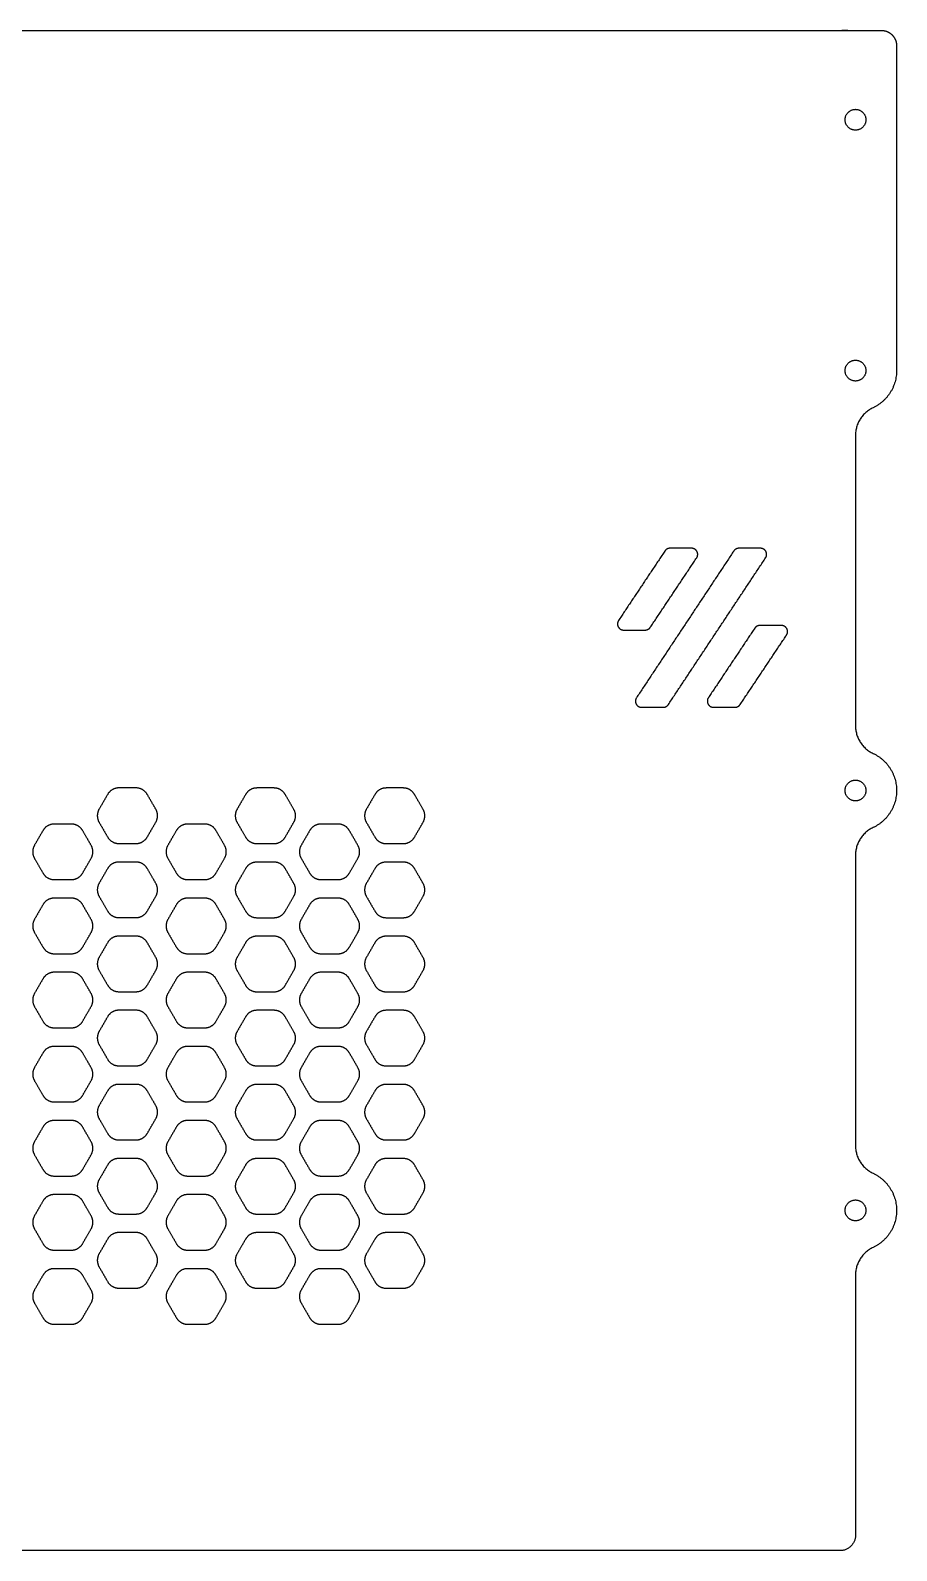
# Model space of a CAD drawing. Header units: millimetres. Extents: x 1059 to 2747, y -753 to 156.
# Drawn here: x 1251.2 to 1392.4, y -597.5 to -349.5 of the extents above; entities that cross this region are included whole.
import ezdxf

# ---------------------------------------------------------------- set-up
doc = ezdxf.new("R2010")
doc.units = ezdxf.units.MM
doc.header["$MEASUREMENT"] = 0
doc.layers.add('图层 01', color=7, linetype='Continuous', true_color=0x000000)

msp = doc.modelspace()

# ---------------------------------------------------------------- linework, layer by layer
at = {"layer": '图层 01', "color": 1, "true_color": 0xff0000}
for points, knots in [([(1166.547, -349.53), (1169.897, -349.53), (1173.247, -349.53), (1278.247, -349.53), (1383.247, -349.53), (1386.597, -349.53), (1389.947, -349.53)], [2274.233799, 2274.233799, 2274.233799, 2280.933799, 2280.933799, 2490.933799, 2490.933799, 2497.6338099, 2497.6338099, 2497.6338099]), ([(1392.447, -352.03), (1392.447, -358.068), (1392.447, -364.106), (1392.447, -384.568), (1392.447, -405.03)], [1742.3225474, 1742.3225474, 1742.3225474, 1754.3981413, 1754.3981413, 1831.1191281, 1831.1191281, 1831.1191281])]:
    msp.add_open_spline(points, degree=2, knots=knots, dxfattribs=at)
for points, weights, knots in [([(1389.947, -349.53), (1390.982, -349.53), (1391.714, -350.262), (1392.447, -350.994), (1392.447, -352.03)], [1, 0.923879445865, 1, 0.923879445865, 1], [2497.6338099, 2497.6338099, 2497.6338099, 2499.5973065, 2499.5973065, 2501.560803, 2501.560803, 2501.560803]), ([(1384.047, -364.106), (1384.047, -365.806), (1385.747, -365.806), (1387.447, -365.806), (1387.447, -364.106), (1387.447, -362.406), (1385.747, -362.406), (1384.047, -362.406), (1384.047, -364.106)], [1, 0.707106781187, 1, 0.707106781187, 1, 0.707106781187, 1, 0.707106781187, 1], [1774.3667924, 1774.3667924, 1774.3667924, 1777.0371462, 1777.0371462, 1779.7074999, 1779.7074999, 1782.3778537, 1782.3778537, 1785.0482075, 1785.0482075, 1785.0482075]), ([(1384.047, -405.03), (1384.047, -406.73), (1385.747, -406.73), (1387.447, -406.73), (1387.447, -405.03), (1387.447, -403.33), (1385.747, -403.33), (1384.047, -403.33), (1384.047, -405.03)], [1, 0.707106781187, 1, 0.707106781187, 1, 0.707106781187, 1, 0.707106781187, 1], [1785.0482075, 1785.0482075, 1785.0482075, 1787.7185612, 1787.7185612, 1790.388915, 1790.388915, 1793.0592687, 1793.0592687, 1795.7296225, 1795.7296225, 1795.7296225]), ([(1359.858, -435.568), (1360.19, -435.07), (1359.908, -434.542), (1359.625, -434.014), (1359.026, -434.014)], [1, 0.857863020981, 1, 0.857863020981, 1], [1940.6083424, 1940.6083424, 1940.6083424, 1941.6877418, 1941.6877418, 1942.7671413, 1942.7671413, 1942.7671413]), ([(1371.097, -435.566), (1371.427, -435.068), (1371.144, -434.541), (1370.861, -434.014), (1370.263, -434.014)], [1, 0.858228088127, 1, 0.858228088127, 1], [1971.2199085, 1971.2199085, 1971.2199085, 1972.2978863, 1972.2978863, 1973.3758641, 1973.3758641, 1973.3758641]), ([(1347.107, -445.8), (1346.775, -446.299), (1347.058, -446.827), (1347.34, -447.355), (1347.939, -447.355)], [1, 0.857863020981, 1, 0.857863020981, 1], [1954.9264948, 1954.9264948, 1954.9264948, 1956.0058943, 1956.0058943, 1957.0852938, 1957.0852938, 1957.0852938]), ([(1374.51, -448.162), (1374.842, -447.663), (1374.559, -447.135), (1374.277, -446.607), (1373.678, -446.607)], [1, 0.857863020981, 1, 0.857863020981, 1], [2018.0275206, 2018.0275206, 2018.0275206, 2019.10692, 2019.10692, 2020.1863195, 2020.1863195, 2020.1863195]), ([(1350.035, -458.405), (1349.704, -458.904), (1349.987, -459.431), (1350.27, -459.958), (1350.868, -459.958)], [1, 0.858228088127, 1, 0.858228088127, 1], [1986.1979941, 1986.1979941, 1986.1979941, 1987.2759719, 1987.2759719, 1988.3539497, 1988.3539497, 1988.3539497]), ([(1361.759, -458.394), (1361.427, -458.892), (1361.709, -459.42), (1361.992, -459.948), (1362.591, -459.948)], [1, 0.857863020981, 1, 0.857863020981, 1], [2003.7093681, 2003.7093681, 2003.7093681, 2004.7887676, 2004.7887676, 2005.868167, 2005.868167, 2005.868167]), ([(1388.61, -467.473), (1392.447, -469.286), (1392.447, -473.53), (1392.447, -477.774), (1388.61, -479.587)], [1, 0.844793000489, 1, 0.844793000489, 1], [1844.4698374, 1844.4698374, 1844.4698374, 1846.3647034, 1846.3647034, 1848.2595695, 1848.2595695, 1848.2595695]), ([(1384.047, -473.53), (1384.047, -475.23), (1385.747, -475.23), (1387.447, -475.23), (1387.447, -473.53), (1387.447, -471.83), (1385.747, -471.83), (1384.047, -471.83), (1384.047, -473.53)], [1, 0.707106781187, 1, 0.707106781187, 1, 0.707106781187, 1, 0.707106781187, 1], [1806.4110375, 1806.4110375, 1806.4110375, 1809.0813913, 1809.0813913, 1811.751745, 1811.751745, 1814.4220988, 1814.4220988, 1817.0924525, 1817.0924525, 1817.0924525]), ([(1388.61, -535.973), (1392.447, -537.786), (1392.447, -542.03), (1392.447, -546.274), (1388.61, -548.087)], [1, 0.844793000489, 1, 0.844793000489, 1], [1859.8567242, 1859.8567242, 1859.8567242, 1861.7515903, 1861.7515903, 1863.6464564, 1863.6464564, 1863.6464564]), ([(1384.047, -542.03), (1384.047, -543.73), (1385.747, -543.73), (1387.447, -543.73), (1387.447, -542.03), (1387.447, -540.33), (1385.747, -540.33), (1384.047, -540.33), (1384.047, -542.03)], [1, 0.707106781187, 1, 0.707106781187, 1, 0.707106781187, 1, 0.707106781187, 1], [1795.7296225, 1795.7296225, 1795.7296225, 1798.3999762, 1798.3999762, 1801.07033, 1801.07033, 1803.7406837, 1803.7406837, 1806.4110375, 1806.4110375, 1806.4110375])]:
    msp.add_rational_spline(points, weights, degree=2, knots=knots, dxfattribs=at)
for points, weights in [([(1392.447, -405.03), (1392.447, -409.274), (1388.61, -411.087)], [1, 0.844792932726, 1]), ([(1388.61, -411.087), (1385.747, -412.441), (1385.747, -415.608)], [1, 0.844793000489, 1]), ([(1355.5, -434.014), (1354.965, -434.014), (1354.668, -434.459)], [1, 0.881674598768, 1]), ([(1366.733, -434.014), (1366.196, -434.014), (1365.899, -434.461)], [1, 0.881002879641, 1]), ([(1351.465, -447.355), (1352, -447.355), (1352.297, -446.91)], [1, 0.881674598768, 1]), ([(1370.152, -446.607), (1369.617, -446.607), (1369.32, -447.052)], [1, 0.881674598768, 1]), ([(1354.398, -459.958), (1354.936, -459.958), (1355.232, -459.51)], [1, 0.881002879641, 1]), ([(1366.117, -459.948), (1366.652, -459.948), (1366.949, -459.503)], [1, 0.881674598768, 1]), ([(1385.747, -462.952), (1385.747, -466.119), (1388.61, -467.473)], [1, 0.844793000489, 1]), ([(1265.635, -473.109), (1264.424, -473.109), (1263.818, -474.158)], [1, 0.866025403784, 1]), ([(1270.264, -474.158), (1269.659, -473.109), (1268.447, -473.109)], [1, 0.866025403784, 1]), ([(1288.131, -473.121), (1286.92, -473.121), (1286.314, -474.17)], [1, 0.866025403784, 1]), ([(1292.76, -474.17), (1292.155, -473.121), (1290.943, -473.121)], [1, 0.866025403784, 1]), ([(1309.214, -473.121), (1308.003, -473.121), (1307.397, -474.17)], [1, 0.866025403784, 1]), ([(1313.843, -474.17), (1313.238, -473.121), (1312.026, -473.121)], [1, 0.866025403784, 1]), ([(1262.412, -476.593), (1261.806, -477.642), (1262.412, -478.691)], [1, 0.866025403784, 1]), ([(1271.67, -478.691), (1272.276, -477.642), (1271.67, -476.593)], [1, 0.866025403784, 1]), ([(1284.908, -476.606), (1284.302, -477.655), (1284.908, -478.704)], [1, 0.866025403784, 1]), ([(1294.166, -478.704), (1294.772, -477.655), (1294.166, -476.606)], [1, 0.866025403784, 1]), ([(1305.991, -476.606), (1305.385, -477.655), (1305.991, -478.704)], [1, 0.866025403784, 1]), ([(1315.249, -478.704), (1315.855, -477.655), (1315.249, -476.606)], [1, 0.866025403784, 1]), ([(1255.094, -479.001), (1253.883, -479.001), (1253.277, -480.05)], [1, 0.866025403784, 1]), ([(1259.723, -480.05), (1259.117, -479.001), (1257.906, -479.001)], [1, 0.866025403784, 1]), ([(1276.846, -479.001), (1275.635, -479.001), (1275.029, -480.05)], [1, 0.866025403784, 1]), ([(1281.475, -480.05), (1280.87, -479.001), (1279.659, -479.001)], [1, 0.866025403784, 1]), ([(1298.586, -479.001), (1297.375, -479.001), (1296.77, -480.05)], [1, 0.866025403784, 1]), ([(1303.216, -480.05), (1302.61, -479.001), (1301.399, -479.001)], [1, 0.866025403784, 1]), ([(1388.61, -479.587), (1385.747, -480.941), (1385.747, -484.108)], [1, 0.844793000489, 1]), ([(1251.871, -482.486), (1251.265, -483.535), (1251.871, -484.584)], [1, 0.866025403784, 1]), ([(1261.129, -484.584), (1261.735, -483.535), (1261.129, -482.486)], [1, 0.866025403784, 1]), ([(1263.818, -481.127), (1264.424, -482.176), (1265.635, -482.176)], [1, 0.866025403784, 1]), ([(1268.447, -482.176), (1269.659, -482.176), (1270.264, -481.127)], [1, 0.866025403784, 1]), ([(1273.623, -482.486), (1273.018, -483.535), (1273.623, -484.584)], [1, 0.866025403784, 1]), ([(1282.882, -484.584), (1283.487, -483.535), (1282.882, -482.486)], [1, 0.866025403784, 1]), ([(1286.314, -481.139), (1286.92, -482.188), (1288.131, -482.188)], [1, 0.866025403784, 1]), ([(1290.943, -482.188), (1292.155, -482.188), (1292.76, -481.139)], [1, 0.866025403784, 1]), ([(1295.363, -482.486), (1294.758, -483.535), (1295.363, -484.584)], [1, 0.866025403784, 1]), ([(1304.622, -484.584), (1305.227, -483.535), (1304.622, -482.486)], [1, 0.866025403784, 1]), ([(1307.397, -481.139), (1308.003, -482.188), (1309.214, -482.188)], [1, 0.866025403784, 1]), ([(1312.026, -482.188), (1313.238, -482.188), (1313.843, -481.139)], [1, 0.866025403784, 1]), ([(1265.635, -485.198), (1264.424, -485.198), (1263.818, -486.247)], [1, 0.866025403784, 1]), ([(1270.264, -486.247), (1269.659, -485.198), (1268.447, -485.198)], [1, 0.866025403784, 1]), ([(1288.131, -485.211), (1286.92, -485.211), (1286.314, -486.26)], [1, 0.866025403784, 1]), ([(1292.76, -486.26), (1292.155, -485.211), (1290.943, -485.211)], [1, 0.866025403784, 1]), ([(1309.214, -485.211), (1308.003, -485.211), (1307.397, -486.26)], [1, 0.866025403784, 1]), ([(1313.843, -486.26), (1313.238, -485.211), (1312.026, -485.211)], [1, 0.866025403784, 1]), ([(1253.277, -487.019), (1253.883, -488.068), (1255.094, -488.068)], [1, 0.866025403784, 1]), ([(1257.906, -488.068), (1259.117, -488.068), (1259.723, -487.019)], [1, 0.866025403784, 1]), ([(1275.029, -487.019), (1275.635, -488.068), (1276.846, -488.068)], [1, 0.866025403784, 1]), ([(1279.659, -488.068), (1280.87, -488.068), (1281.475, -487.019)], [1, 0.866025403784, 1]), ([(1296.77, -487.019), (1297.375, -488.068), (1298.586, -488.068)], [1, 0.866025403784, 1]), ([(1301.399, -488.068), (1302.61, -488.068), (1303.216, -487.019)], [1, 0.866025403784, 1]), ([(1262.412, -488.682), (1261.806, -489.731), (1262.412, -490.78)], [1, 0.866025403784, 1]), ([(1271.67, -490.78), (1272.276, -489.731), (1271.67, -488.682)], [1, 0.866025403784, 1]), ([(1284.908, -488.695), (1284.302, -489.744), (1284.908, -490.793)], [1, 0.866025403784, 1]), ([(1294.166, -490.793), (1294.772, -489.744), (1294.166, -488.695)], [1, 0.866025403784, 1]), ([(1305.991, -488.695), (1305.385, -489.744), (1305.991, -490.793)], [1, 0.866025403784, 1]), ([(1315.249, -490.793), (1315.855, -489.744), (1315.249, -488.695)], [1, 0.866025403784, 1]), ([(1255.094, -491.091), (1253.883, -491.091), (1253.277, -492.14)], [1, 0.866025403784, 1]), ([(1259.723, -492.14), (1259.117, -491.091), (1257.906, -491.091)], [1, 0.866025403784, 1]), ([(1263.818, -493.216), (1264.424, -494.265), (1265.635, -494.265)], [1, 0.866025403784, 1]), ([(1268.447, -494.265), (1269.659, -494.265), (1270.264, -493.216)], [1, 0.866025403784, 1]), ([(1276.846, -491.091), (1275.635, -491.091), (1275.029, -492.14)], [1, 0.866025403784, 1]), ([(1281.475, -492.14), (1280.87, -491.091), (1279.659, -491.091)], [1, 0.866025403784, 1]), ([(1286.314, -493.229), (1286.92, -494.278), (1288.131, -494.278)], [1, 0.866025403784, 1]), ([(1290.943, -494.278), (1292.155, -494.278), (1292.76, -493.229)], [1, 0.866025403784, 1]), ([(1298.586, -491.091), (1297.375, -491.091), (1296.77, -492.14)], [1, 0.866025403784, 1]), ([(1303.216, -492.14), (1302.61, -491.091), (1301.399, -491.091)], [1, 0.866025403784, 1]), ([(1307.397, -493.229), (1308.003, -494.278), (1309.214, -494.278)], [1, 0.866025403784, 1]), ([(1312.026, -494.278), (1313.238, -494.278), (1313.843, -493.229)], [1, 0.866025403784, 1]), ([(1251.871, -494.575), (1251.265, -495.624), (1251.871, -496.673)], [1, 0.866025403784, 1]), ([(1261.129, -496.673), (1261.735, -495.624), (1261.129, -494.575)], [1, 0.866025403784, 1]), ([(1273.623, -494.575), (1273.018, -495.624), (1273.623, -496.673)], [1, 0.866025403784, 1]), ([(1282.882, -496.673), (1283.487, -495.624), (1282.882, -494.575)], [1, 0.866025403784, 1]), ([(1295.363, -494.575), (1294.758, -495.624), (1295.363, -496.673)], [1, 0.866025403784, 1]), ([(1304.622, -496.673), (1305.227, -495.624), (1304.622, -494.575)], [1, 0.866025403784, 1]), ([(1265.635, -497.287), (1264.424, -497.287), (1263.818, -498.336)], [1, 0.866025403784, 1]), ([(1270.264, -498.336), (1269.659, -497.287), (1268.447, -497.287)], [1, 0.866025403784, 1]), ([(1288.131, -497.3), (1286.92, -497.3), (1286.314, -498.349)], [1, 0.866025403784, 1]), ([(1292.76, -498.349), (1292.155, -497.3), (1290.943, -497.3)], [1, 0.866025403784, 1]), ([(1309.214, -497.3), (1308.003, -497.3), (1307.397, -498.349)], [1, 0.866025403784, 1]), ([(1313.843, -498.349), (1313.238, -497.3), (1312.026, -497.3)], [1, 0.866025403784, 1]), ([(1253.277, -499.109), (1253.883, -500.158), (1255.094, -500.158)], [1, 0.866025403784, 1]), ([(1257.906, -500.158), (1259.117, -500.158), (1259.723, -499.109)], [1, 0.866025403784, 1]), ([(1262.412, -500.772), (1261.806, -501.821), (1262.412, -502.87)], [1, 0.866025403784, 1]), ([(1271.67, -502.87), (1272.276, -501.821), (1271.67, -500.772)], [1, 0.866025403784, 1]), ([(1275.029, -499.109), (1275.635, -500.158), (1276.846, -500.158)], [1, 0.866025403784, 1]), ([(1279.659, -500.158), (1280.87, -500.158), (1281.475, -499.109)], [1, 0.866025403784, 1]), ([(1284.908, -500.784), (1284.302, -501.833), (1284.908, -502.882)], [1, 0.866025403784, 1]), ([(1294.166, -502.882), (1294.772, -501.833), (1294.166, -500.784)], [1, 0.866025403784, 1]), ([(1296.77, -499.109), (1297.375, -500.158), (1298.586, -500.158)], [1, 0.866025403784, 1]), ([(1301.399, -500.158), (1302.61, -500.158), (1303.216, -499.109)], [1, 0.866025403784, 1]), ([(1305.991, -500.784), (1305.385, -501.833), (1305.991, -502.882)], [1, 0.866025403784, 1]), ([(1315.249, -502.882), (1315.855, -501.833), (1315.249, -500.784)], [1, 0.866025403784, 1]), ([(1255.094, -503.18), (1253.883, -503.18), (1253.277, -504.229)], [1, 0.866025403784, 1]), ([(1259.723, -504.229), (1259.117, -503.18), (1257.906, -503.18)], [1, 0.866025403784, 1]), ([(1276.846, -503.18), (1275.635, -503.18), (1275.029, -504.229)], [1, 0.866025403784, 1]), ([(1281.475, -504.229), (1280.87, -503.18), (1279.659, -503.18)], [1, 0.866025403784, 1]), ([(1298.586, -503.18), (1297.375, -503.18), (1296.77, -504.229)], [1, 0.866025403784, 1]), ([(1303.216, -504.229), (1302.61, -503.18), (1301.399, -503.18)], [1, 0.866025403784, 1]), ([(1263.818, -505.305), (1264.424, -506.354), (1265.635, -506.354)], [1, 0.866025403784, 1]), ([(1268.447, -506.354), (1269.659, -506.354), (1270.264, -505.305)], [1, 0.866025403784, 1]), ([(1286.314, -505.318), (1286.92, -506.367), (1288.131, -506.367)], [1, 0.866025403784, 1]), ([(1290.943, -506.367), (1292.155, -506.367), (1292.76, -505.318)], [1, 0.866025403784, 1]), ([(1307.397, -505.318), (1308.003, -506.367), (1309.214, -506.367)], [1, 0.866025403784, 1]), ([(1312.026, -506.367), (1313.238, -506.367), (1313.843, -505.318)], [1, 0.866025403784, 1]), ([(1251.871, -506.665), (1251.265, -507.714), (1251.871, -508.763)], [1, 0.866025403784, 1]), ([(1261.129, -508.763), (1261.735, -507.714), (1261.129, -506.665)], [1, 0.866025403784, 1]), ([(1273.623, -506.665), (1273.018, -507.714), (1273.623, -508.763)], [1, 0.866025403784, 1]), ([(1282.882, -508.763), (1283.487, -507.714), (1282.882, -506.665)], [1, 0.866025403784, 1]), ([(1295.363, -506.665), (1294.758, -507.714), (1295.363, -508.763)], [1, 0.866025403784, 1]), ([(1304.622, -508.763), (1305.227, -507.714), (1304.622, -506.665)], [1, 0.866025403784, 1]), ([(1265.635, -509.377), (1264.424, -509.377), (1263.818, -510.426)], [1, 0.866025403784, 1]), ([(1270.264, -510.426), (1269.659, -509.377), (1268.447, -509.377)], [1, 0.866025403784, 1]), ([(1288.131, -509.389), (1286.92, -509.389), (1286.314, -510.438)], [1, 0.866025403784, 1]), ([(1292.76, -510.438), (1292.155, -509.389), (1290.943, -509.389)], [1, 0.866025403784, 1]), ([(1309.214, -509.389), (1308.003, -509.389), (1307.397, -510.438)], [1, 0.866025403784, 1]), ([(1313.843, -510.438), (1313.238, -509.389), (1312.026, -509.389)], [1, 0.866025403784, 1]), ([(1253.277, -511.198), (1253.883, -512.247), (1255.094, -512.247)], [1, 0.866025403784, 1]), ([(1257.906, -512.247), (1259.117, -512.247), (1259.723, -511.198)], [1, 0.866025403784, 1]), ([(1262.412, -512.861), (1261.806, -513.91), (1262.412, -514.959)], [1, 0.866025403784, 1]), ([(1271.67, -514.959), (1272.276, -513.91), (1271.67, -512.861)], [1, 0.866025403784, 1]), ([(1275.029, -511.198), (1275.635, -512.247), (1276.846, -512.247)], [1, 0.866025403784, 1]), ([(1279.659, -512.247), (1280.87, -512.247), (1281.475, -511.198)], [1, 0.866025403784, 1]), ([(1284.908, -512.874), (1284.302, -513.923), (1284.908, -514.972)], [1, 0.866025403784, 1]), ([(1294.166, -514.972), (1294.772, -513.923), (1294.166, -512.874)], [1, 0.866025403784, 1]), ([(1296.77, -511.198), (1297.375, -512.247), (1298.586, -512.247)], [1, 0.866025403784, 1]), ([(1301.399, -512.247), (1302.61, -512.247), (1303.216, -511.198)], [1, 0.866025403784, 1]), ([(1305.991, -512.874), (1305.385, -513.923), (1305.991, -514.972)], [1, 0.866025403784, 1]), ([(1315.249, -514.972), (1315.855, -513.923), (1315.249, -512.874)], [1, 0.866025403784, 1]), ([(1255.094, -515.269), (1253.883, -515.269), (1253.277, -516.318)], [1, 0.866025403784, 1]), ([(1259.723, -516.318), (1259.117, -515.269), (1257.906, -515.269)], [1, 0.866025403784, 1]), ([(1276.846, -515.269), (1275.635, -515.269), (1275.029, -516.318)], [1, 0.866025403784, 1]), ([(1281.475, -516.318), (1280.87, -515.269), (1279.659, -515.269)], [1, 0.866025403784, 1]), ([(1298.586, -515.269), (1297.375, -515.269), (1296.77, -516.318)], [1, 0.866025403784, 1]), ([(1303.216, -516.318), (1302.61, -515.269), (1301.399, -515.269)], [1, 0.866025403784, 1]), ([(1263.818, -517.395), (1264.424, -518.444), (1265.635, -518.444)], [1, 0.866025403784, 1]), ([(1268.447, -518.444), (1269.659, -518.444), (1270.264, -517.395)], [1, 0.866025403784, 1]), ([(1286.314, -517.407), (1286.92, -518.456), (1288.131, -518.456)], [1, 0.866025403784, 1]), ([(1290.943, -518.456), (1292.155, -518.456), (1292.76, -517.407)], [1, 0.866025403784, 1]), ([(1307.397, -517.407), (1308.003, -518.456), (1309.214, -518.456)], [1, 0.866025403784, 1]), ([(1312.026, -518.456), (1313.238, -518.456), (1313.843, -517.407)], [1, 0.866025403784, 1]), ([(1251.871, -518.754), (1251.265, -519.803), (1251.871, -520.852)], [1, 0.866025403784, 1]), ([(1261.129, -520.852), (1261.735, -519.803), (1261.129, -518.754)], [1, 0.866025403784, 1]), ([(1273.623, -518.754), (1273.018, -519.803), (1273.623, -520.852)], [1, 0.866025403784, 1]), ([(1282.882, -520.852), (1283.487, -519.803), (1282.882, -518.754)], [1, 0.866025403784, 1]), ([(1295.363, -518.754), (1294.758, -519.803), (1295.363, -520.852)], [1, 0.866025403784, 1]), ([(1304.622, -520.852), (1305.227, -519.803), (1304.622, -518.754)], [1, 0.866025403784, 1]), ([(1265.635, -521.466), (1264.424, -521.466), (1263.818, -522.515)], [1, 0.866025403784, 1]), ([(1270.264, -522.515), (1269.659, -521.466), (1268.447, -521.466)], [1, 0.866025403784, 1]), ([(1288.131, -521.479), (1286.92, -521.479), (1286.314, -522.528)], [1, 0.866025403784, 1]), ([(1292.76, -522.528), (1292.155, -521.479), (1290.943, -521.479)], [1, 0.866025403784, 1]), ([(1309.214, -521.479), (1308.003, -521.479), (1307.397, -522.528)], [1, 0.866025403784, 1]), ([(1313.843, -522.528), (1313.238, -521.479), (1312.026, -521.479)], [1, 0.866025403784, 1]), ([(1253.277, -523.287), (1253.883, -524.336), (1255.094, -524.336)], [1, 0.866025403784, 1]), ([(1257.906, -524.336), (1259.117, -524.336), (1259.723, -523.287)], [1, 0.866025403784, 1]), ([(1262.412, -524.951), (1261.806, -526), (1262.412, -527.048)], [1, 0.866025403784, 1]), ([(1271.67, -527.048), (1272.276, -526), (1271.67, -524.951)], [1, 0.866025403784, 1]), ([(1275.029, -523.287), (1275.635, -524.336), (1276.846, -524.336)], [1, 0.866025403784, 1]), ([(1279.659, -524.336), (1280.87, -524.336), (1281.475, -523.287)], [1, 0.866025403784, 1]), ([(1284.908, -524.963), (1284.302, -526.012), (1284.908, -527.061)], [1, 0.866025403784, 1]), ([(1294.166, -527.061), (1294.772, -526.012), (1294.166, -524.963)], [1, 0.866025403784, 1]), ([(1296.77, -523.287), (1297.375, -524.336), (1298.586, -524.336)], [1, 0.866025403784, 1]), ([(1301.399, -524.336), (1302.61, -524.336), (1303.216, -523.287)], [1, 0.866025403784, 1]), ([(1305.991, -524.963), (1305.385, -526.012), (1305.991, -527.061)], [1, 0.866025403784, 1]), ([(1315.249, -527.061), (1315.855, -526.012), (1315.249, -524.963)], [1, 0.866025403784, 1]), ([(1255.094, -527.359), (1253.883, -527.359), (1253.277, -528.408)], [1, 0.866025403784, 1]), ([(1259.723, -528.408), (1259.117, -527.359), (1257.906, -527.359)], [1, 0.866025403784, 1]), ([(1276.846, -527.359), (1275.635, -527.359), (1275.029, -528.408)], [1, 0.866025403784, 1]), ([(1281.475, -528.408), (1280.87, -527.359), (1279.659, -527.359)], [1, 0.866025403784, 1]), ([(1298.586, -527.359), (1297.375, -527.359), (1296.77, -528.408)], [1, 0.866025403784, 1]), ([(1303.216, -528.408), (1302.61, -527.359), (1301.399, -527.359)], [1, 0.866025403784, 1]), ([(1263.818, -529.484), (1264.424, -530.533), (1265.635, -530.533)], [1, 0.866025403784, 1]), ([(1268.447, -530.533), (1269.659, -530.533), (1270.264, -529.484)], [1, 0.866025403784, 1]), ([(1286.314, -529.497), (1286.92, -530.546), (1288.131, -530.546)], [1, 0.866025403784, 1]), ([(1290.943, -530.546), (1292.155, -530.546), (1292.76, -529.497)], [1, 0.866025403784, 1]), ([(1307.397, -529.497), (1308.003, -530.546), (1309.214, -530.546)], [1, 0.866025403784, 1]), ([(1312.026, -530.546), (1313.238, -530.546), (1313.843, -529.497)], [1, 0.866025403784, 1]), ([(1251.871, -530.843), (1251.265, -531.892), (1251.871, -532.941)], [1, 0.866025403784, 1]), ([(1261.129, -532.941), (1261.735, -531.892), (1261.129, -530.843)], [1, 0.866025403784, 1]), ([(1273.623, -530.843), (1273.018, -531.892), (1273.623, -532.941)], [1, 0.866025403784, 1]), ([(1282.882, -532.941), (1283.487, -531.892), (1282.882, -530.843)], [1, 0.866025403784, 1]), ([(1295.363, -530.843), (1294.758, -531.892), (1295.363, -532.941)], [1, 0.866025403784, 1]), ([(1304.622, -532.941), (1305.227, -531.892), (1304.622, -530.843)], [1, 0.866025403784, 1]), ([(1385.747, -531.452), (1385.747, -534.619), (1388.61, -535.973)], [1, 0.844793000488, 1]), ([(1253.277, -535.377), (1253.883, -536.426), (1255.094, -536.426)], [1, 0.866025403784, 1]), ([(1257.906, -536.426), (1259.117, -536.426), (1259.723, -535.377)], [1, 0.866025403784, 1]), ([(1265.635, -533.555), (1264.424, -533.555), (1263.818, -534.604)], [1, 0.866025403784, 1]), ([(1270.264, -534.604), (1269.659, -533.555), (1268.447, -533.555)], [1, 0.866025403784, 1]), ([(1275.029, -535.377), (1275.635, -536.426), (1276.846, -536.426)], [1, 0.866025403784, 1]), ([(1279.659, -536.426), (1280.87, -536.426), (1281.475, -535.377)], [1, 0.866025403784, 1]), ([(1288.131, -533.568), (1286.92, -533.568), (1286.314, -534.617)], [1, 0.866025403784, 1]), ([(1292.76, -534.617), (1292.155, -533.568), (1290.943, -533.568)], [1, 0.866025403784, 1]), ([(1296.77, -535.377), (1297.375, -536.426), (1298.586, -536.426)], [1, 0.866025403784, 1]), ([(1301.399, -536.426), (1302.61, -536.426), (1303.216, -535.377)], [1, 0.866025403784, 1]), ([(1309.214, -533.568), (1308.003, -533.568), (1307.397, -534.617)], [1, 0.866025403784, 1]), ([(1313.843, -534.617), (1313.238, -533.568), (1312.026, -533.568)], [1, 0.866025403784, 1]), ([(1262.412, -537.04), (1261.806, -538.089), (1262.412, -539.138)], [1, 0.866025403784, 1]), ([(1271.67, -539.138), (1272.276, -538.089), (1271.67, -537.04)], [1, 0.866025403784, 1]), ([(1284.908, -537.053), (1284.302, -538.102), (1284.908, -539.15)], [1, 0.866025403784, 1]), ([(1294.166, -539.15), (1294.772, -538.102), (1294.166, -537.053)], [1, 0.866025403784, 1]), ([(1305.991, -537.053), (1305.385, -538.102), (1305.991, -539.15)], [1, 0.866025403784, 1]), ([(1315.249, -539.15), (1315.855, -538.102), (1315.249, -537.053)], [1, 0.866025403784, 1]), ([(1255.094, -539.448), (1253.883, -539.448), (1253.277, -540.497)], [1, 0.866025403784, 1]), ([(1259.723, -540.497), (1259.117, -539.448), (1257.906, -539.448)], [1, 0.866025403784, 1]), ([(1276.846, -539.448), (1275.635, -539.448), (1275.029, -540.497)], [1, 0.866025403784, 1]), ([(1281.475, -540.497), (1280.87, -539.448), (1279.659, -539.448)], [1, 0.866025403784, 1]), ([(1298.586, -539.448), (1297.375, -539.448), (1296.77, -540.497)], [1, 0.866025403784, 1]), ([(1303.216, -540.497), (1302.61, -539.448), (1301.399, -539.448)], [1, 0.866025403784, 1]), ([(1251.871, -542.933), (1251.265, -543.982), (1251.871, -545.031)], [1, 0.866025403784, 1]), ([(1261.129, -545.031), (1261.735, -543.982), (1261.129, -542.933)], [1, 0.866025403784, 1]), ([(1263.818, -541.573), (1264.424, -542.622), (1265.635, -542.622)], [1, 0.866025403784, 1]), ([(1268.447, -542.622), (1269.659, -542.622), (1270.264, -541.573)], [1, 0.866025403784, 1]), ([(1273.623, -542.933), (1273.018, -543.982), (1273.623, -545.031)], [1, 0.866025403784, 1]), ([(1282.882, -545.031), (1283.487, -543.982), (1282.882, -542.933)], [1, 0.866025403784, 1]), ([(1286.314, -541.586), (1286.92, -542.635), (1288.131, -542.635)], [1, 0.866025403784, 1]), ([(1290.943, -542.635), (1292.155, -542.635), (1292.76, -541.586)], [1, 0.866025403784, 1]), ([(1295.363, -542.933), (1294.758, -543.982), (1295.363, -545.031)], [1, 0.866025403784, 1]), ([(1304.622, -545.031), (1305.227, -543.982), (1304.622, -542.933)], [1, 0.866025403784, 1]), ([(1307.397, -541.586), (1308.003, -542.635), (1309.214, -542.635)], [1, 0.866025403784, 1]), ([(1312.026, -542.635), (1313.238, -542.635), (1313.843, -541.586)], [1, 0.866025403784, 1]), ([(1253.277, -547.466), (1253.883, -548.515), (1255.094, -548.515)], [1, 0.866025403784, 1]), ([(1257.906, -548.515), (1259.117, -548.515), (1259.723, -547.466)], [1, 0.866025403784, 1]), ([(1265.635, -545.645), (1264.424, -545.645), (1263.818, -546.694)], [1, 0.866025403784, 1]), ([(1270.264, -546.694), (1269.659, -545.645), (1268.447, -545.645)], [1, 0.866025403784, 1]), ([(1275.029, -547.466), (1275.635, -548.515), (1276.846, -548.515)], [1, 0.866025403784, 1]), ([(1279.659, -548.515), (1280.87, -548.515), (1281.475, -547.466)], [1, 0.866025403784, 1]), ([(1288.131, -545.657), (1286.92, -545.657), (1286.314, -546.706)], [1, 0.866025403784, 1]), ([(1292.76, -546.706), (1292.155, -545.657), (1290.943, -545.657)], [1, 0.866025403784, 1]), ([(1296.77, -547.466), (1297.375, -548.515), (1298.586, -548.515)], [1, 0.866025403784, 1]), ([(1301.399, -548.515), (1302.61, -548.515), (1303.216, -547.466)], [1, 0.866025403784, 1]), ([(1309.214, -545.657), (1308.003, -545.657), (1307.397, -546.706)], [1, 0.866025403784, 1]), ([(1313.843, -546.706), (1313.238, -545.657), (1312.026, -545.657)], [1, 0.866025403784, 1]), ([(1262.412, -549.129), (1261.806, -550.178), (1262.412, -551.227)], [1, 0.866025403784, 1]), ([(1271.67, -551.227), (1272.276, -550.178), (1271.67, -549.129)], [1, 0.866025403784, 1]), ([(1284.908, -549.142), (1284.302, -550.191), (1284.908, -551.24)], [1, 0.866025403784, 1]), ([(1294.166, -551.24), (1294.772, -550.191), (1294.166, -549.142)], [1, 0.866025403784, 1]), ([(1305.991, -549.142), (1305.385, -550.191), (1305.991, -551.24)], [1, 0.866025403784, 1]), ([(1315.249, -551.24), (1315.855, -550.191), (1315.249, -549.142)], [1, 0.866025403784, 1]), ([(1388.61, -548.087), (1385.747, -549.441), (1385.747, -552.608)], [1, 0.84479300049, 1]), ([(1255.094, -551.538), (1253.883, -551.538), (1253.277, -552.587)], [1, 0.866025403784, 1]), ([(1259.723, -552.587), (1259.117, -551.538), (1257.906, -551.538)], [1, 0.866025403784, 1]), ([(1276.846, -551.538), (1275.635, -551.538), (1275.029, -552.587)], [1, 0.866025403784, 1]), ([(1281.475, -552.587), (1280.87, -551.538), (1279.659, -551.538)], [1, 0.866025403784, 1]), ([(1298.586, -551.538), (1297.375, -551.538), (1296.77, -552.587)], [1, 0.866025403784, 1]), ([(1303.216, -552.587), (1302.61, -551.538), (1301.399, -551.538)], [1, 0.866025403784, 1]), ([(1251.871, -555.022), (1251.265, -556.071), (1251.871, -557.12)], [1, 0.866025403784, 1]), ([(1261.129, -557.12), (1261.735, -556.071), (1261.129, -555.022)], [1, 0.866025403784, 1]), ([(1263.818, -553.663), (1264.424, -554.712), (1265.635, -554.712)], [1, 0.866025403784, 1]), ([(1268.447, -554.712), (1269.659, -554.712), (1270.264, -553.663)], [1, 0.866025403784, 1]), ([(1273.623, -555.022), (1273.018, -556.071), (1273.623, -557.12)], [1, 0.866025403784, 1]), ([(1282.882, -557.12), (1283.487, -556.071), (1282.882, -555.022)], [1, 0.866025403784, 1]), ([(1286.314, -553.675), (1286.92, -554.724), (1288.131, -554.724)], [1, 0.866025403784, 1]), ([(1290.943, -554.724), (1292.155, -554.724), (1292.76, -553.675)], [1, 0.866025403784, 1]), ([(1295.363, -555.022), (1294.758, -556.071), (1295.363, -557.12)], [1, 0.866025403784, 1]), ([(1304.622, -557.12), (1305.227, -556.071), (1304.622, -555.022)], [1, 0.866025403784, 1]), ([(1307.397, -553.675), (1308.003, -554.724), (1309.214, -554.724)], [1, 0.866025403784, 1]), ([(1312.026, -554.724), (1313.238, -554.724), (1313.843, -553.675)], [1, 0.866025403784, 1]), ([(1253.277, -559.556), (1253.883, -560.605), (1255.094, -560.605)], [1, 0.866025403784, 1]), ([(1257.906, -560.605), (1259.117, -560.605), (1259.723, -559.556)], [1, 0.866025403784, 1]), ([(1275.029, -559.556), (1275.635, -560.605), (1276.846, -560.605)], [1, 0.866025403784, 1]), ([(1279.659, -560.605), (1280.87, -560.605), (1281.475, -559.556)], [1, 0.866025403784, 1]), ([(1296.77, -559.556), (1297.375, -560.605), (1298.586, -560.605)], [1, 0.866025403784, 1]), ([(1301.399, -560.605), (1302.61, -560.605), (1303.216, -559.556)], [1, 0.866025403784, 1]), ([(1385.747, -595.03), (1385.747, -597.53), (1383.247, -597.53)], [1, 0.707106781187, 1])]:
    msp.add_rational_spline(points, weights, degree=2, dxfattribs=at)
for points in [[(1385.747, -415.608), (1385.747, -439.28), (1385.747, -462.952)], [(1354.668, -434.459), (1350.888, -440.13), (1347.107, -445.8)], [(1365.899, -434.461), (1357.967, -446.433), (1350.035, -458.405)], [(1352.297, -446.91), (1356.078, -441.239), (1359.858, -435.568)], [(1355.232, -459.51), (1363.164, -447.538), (1371.097, -435.566)], [(1359.026, -434.014), (1357.263, -434.014), (1355.5, -434.014)], [(1370.263, -434.014), (1368.498, -434.014), (1366.733, -434.014)], [(1347.939, -447.355), (1349.702, -447.355), (1351.465, -447.355)], [(1369.32, -447.052), (1365.539, -452.723), (1361.759, -458.394)], [(1366.949, -459.503), (1370.729, -453.832), (1374.51, -448.162)], [(1373.678, -446.607), (1371.915, -446.607), (1370.152, -446.607)], [(1350.868, -459.958), (1352.633, -459.958), (1354.398, -459.958)], [(1362.591, -459.948), (1364.354, -459.948), (1366.117, -459.948)], [(1268.447, -473.109), (1267.041, -473.109), (1265.635, -473.109)], [(1290.943, -473.121), (1289.537, -473.121), (1288.131, -473.121)], [(1312.026, -473.121), (1310.62, -473.121), (1309.214, -473.121)], [(1263.818, -474.158), (1263.115, -475.375), (1262.412, -476.593)], [(1271.67, -476.593), (1270.967, -475.375), (1270.264, -474.158)], [(1286.314, -474.17), (1285.611, -475.388), (1284.908, -476.606)], [(1294.166, -476.606), (1293.463, -475.388), (1292.76, -474.17)], [(1307.397, -474.17), (1306.694, -475.388), (1305.991, -476.606)], [(1315.249, -476.606), (1314.546, -475.388), (1313.843, -474.17)], [(1253.277, -480.05), (1252.574, -481.268), (1251.871, -482.486)], [(1257.906, -479.001), (1256.5, -479.001), (1255.094, -479.001)], [(1261.129, -482.486), (1260.426, -481.268), (1259.723, -480.05)], [(1262.412, -478.691), (1263.115, -479.909), (1263.818, -481.127)], [(1270.264, -481.127), (1270.967, -479.909), (1271.67, -478.691)], [(1275.029, -480.05), (1274.326, -481.268), (1273.623, -482.486)], [(1279.659, -479.001), (1278.252, -479.001), (1276.846, -479.001)], [(1282.882, -482.486), (1282.179, -481.268), (1281.475, -480.05)], [(1284.908, -478.704), (1285.611, -479.921), (1286.314, -481.139)], [(1292.76, -481.139), (1293.463, -479.921), (1294.166, -478.704)], [(1296.77, -480.05), (1296.066, -481.268), (1295.363, -482.486)], [(1301.399, -479.001), (1299.993, -479.001), (1298.586, -479.001)], [(1304.622, -482.486), (1303.919, -481.268), (1303.216, -480.05)], [(1305.991, -478.704), (1306.694, -479.921), (1307.397, -481.139)], [(1313.843, -481.139), (1314.546, -479.921), (1315.249, -478.704)], [(1265.635, -482.176), (1267.041, -482.176), (1268.447, -482.176)], [(1288.131, -482.188), (1289.537, -482.188), (1290.943, -482.188)], [(1309.214, -482.188), (1310.62, -482.188), (1312.026, -482.188)], [(1251.871, -484.584), (1252.574, -485.802), (1253.277, -487.019)], [(1259.723, -487.019), (1260.426, -485.802), (1261.129, -484.584)], [(1268.447, -485.198), (1267.041, -485.198), (1265.635, -485.198)], [(1273.623, -484.584), (1274.326, -485.802), (1275.029, -487.019)], [(1281.475, -487.019), (1282.179, -485.802), (1282.882, -484.584)], [(1290.943, -485.211), (1289.537, -485.211), (1288.131, -485.211)], [(1295.363, -484.584), (1296.066, -485.802), (1296.77, -487.019)], [(1303.216, -487.019), (1303.919, -485.802), (1304.622, -484.584)], [(1312.026, -485.211), (1310.62, -485.211), (1309.214, -485.211)], [(1385.747, -484.108), (1385.747, -507.78), (1385.747, -531.452)], [(1255.094, -488.068), (1256.5, -488.068), (1257.906, -488.068)], [(1263.818, -486.247), (1263.115, -487.465), (1262.412, -488.682)], [(1271.67, -488.682), (1270.967, -487.465), (1270.264, -486.247)], [(1276.846, -488.068), (1278.252, -488.068), (1279.659, -488.068)], [(1286.314, -486.26), (1285.611, -487.477), (1284.908, -488.695)], [(1294.166, -488.695), (1293.463, -487.477), (1292.76, -486.26)], [(1298.586, -488.068), (1299.993, -488.068), (1301.399, -488.068)], [(1307.397, -486.26), (1306.694, -487.477), (1305.991, -488.695)], [(1315.249, -488.695), (1314.546, -487.477), (1313.843, -486.26)], [(1262.412, -490.78), (1263.115, -491.998), (1263.818, -493.216)], [(1270.264, -493.216), (1270.967, -491.998), (1271.67, -490.78)], [(1284.908, -490.793), (1285.611, -492.011), (1286.314, -493.229)], [(1292.76, -493.229), (1293.463, -492.011), (1294.166, -490.793)], [(1305.991, -490.793), (1306.694, -492.011), (1307.397, -493.229)], [(1313.843, -493.229), (1314.546, -492.011), (1315.249, -490.793)], [(1253.277, -492.14), (1252.574, -493.357), (1251.871, -494.575)], [(1257.906, -491.091), (1256.5, -491.091), (1255.094, -491.091)], [(1261.129, -494.575), (1260.426, -493.357), (1259.723, -492.14)], [(1275.029, -492.14), (1274.326, -493.357), (1273.623, -494.575)], [(1279.659, -491.091), (1278.252, -491.091), (1276.846, -491.091)], [(1282.882, -494.575), (1282.179, -493.357), (1281.475, -492.14)], [(1296.77, -492.14), (1296.066, -493.357), (1295.363, -494.575)], [(1301.399, -491.091), (1299.993, -491.091), (1298.586, -491.091)], [(1304.622, -494.575), (1303.919, -493.357), (1303.216, -492.14)], [(1265.635, -494.265), (1267.041, -494.265), (1268.447, -494.265)], [(1288.131, -494.278), (1289.537, -494.278), (1290.943, -494.278)], [(1309.214, -494.278), (1310.62, -494.278), (1312.026, -494.278)], [(1251.871, -496.673), (1252.574, -497.891), (1253.277, -499.109)], [(1259.723, -499.109), (1260.426, -497.891), (1261.129, -496.673)], [(1263.818, -498.336), (1263.115, -499.554), (1262.412, -500.772)], [(1268.447, -497.287), (1267.041, -497.287), (1265.635, -497.287)], [(1271.67, -500.772), (1270.967, -499.554), (1270.264, -498.336)], [(1273.623, -496.673), (1274.326, -497.891), (1275.029, -499.109)], [(1281.475, -499.109), (1282.179, -497.891), (1282.882, -496.673)], [(1286.314, -498.349), (1285.611, -499.567), (1284.908, -500.784)], [(1290.943, -497.3), (1289.537, -497.3), (1288.131, -497.3)], [(1294.166, -500.784), (1293.463, -499.567), (1292.76, -498.349)], [(1295.363, -496.673), (1296.066, -497.891), (1296.77, -499.109)], [(1303.216, -499.109), (1303.919, -497.891), (1304.622, -496.673)], [(1307.397, -498.349), (1306.694, -499.567), (1305.991, -500.784)], [(1312.026, -497.3), (1310.62, -497.3), (1309.214, -497.3)], [(1315.249, -500.784), (1314.546, -499.567), (1313.843, -498.349)], [(1255.094, -500.158), (1256.5, -500.158), (1257.906, -500.158)], [(1276.846, -500.158), (1278.252, -500.158), (1279.659, -500.158)], [(1298.586, -500.158), (1299.993, -500.158), (1301.399, -500.158)], [(1257.906, -503.18), (1256.5, -503.18), (1255.094, -503.18)], [(1262.412, -502.87), (1263.115, -504.088), (1263.818, -505.305)], [(1270.264, -505.305), (1270.967, -504.088), (1271.67, -502.87)], [(1279.659, -503.18), (1278.252, -503.18), (1276.846, -503.18)], [(1284.908, -502.882), (1285.611, -504.1), (1286.314, -505.318)], [(1292.76, -505.318), (1293.463, -504.1), (1294.166, -502.882)], [(1301.399, -503.18), (1299.993, -503.18), (1298.586, -503.18)], [(1305.991, -502.882), (1306.694, -504.1), (1307.397, -505.318)], [(1313.843, -505.318), (1314.546, -504.1), (1315.249, -502.882)], [(1253.277, -504.229), (1252.574, -505.447), (1251.871, -506.665)], [(1261.129, -506.665), (1260.426, -505.447), (1259.723, -504.229)], [(1275.029, -504.229), (1274.326, -505.447), (1273.623, -506.665)], [(1282.882, -506.665), (1282.179, -505.447), (1281.475, -504.229)], [(1296.77, -504.229), (1296.066, -505.447), (1295.363, -506.665)], [(1304.622, -506.665), (1303.919, -505.447), (1303.216, -504.229)], [(1265.635, -506.354), (1267.041, -506.354), (1268.447, -506.354)], [(1288.131, -506.367), (1289.537, -506.367), (1290.943, -506.367)], [(1309.214, -506.367), (1310.62, -506.367), (1312.026, -506.367)], [(1251.871, -508.763), (1252.574, -509.98), (1253.277, -511.198)], [(1259.723, -511.198), (1260.426, -509.98), (1261.129, -508.763)], [(1263.818, -510.426), (1263.115, -511.643), (1262.412, -512.861)], [(1268.447, -509.377), (1267.041, -509.377), (1265.635, -509.377)], [(1271.67, -512.861), (1270.967, -511.643), (1270.264, -510.426)], [(1273.623, -508.763), (1274.326, -509.98), (1275.029, -511.198)], [(1281.475, -511.198), (1282.179, -509.98), (1282.882, -508.763)], [(1286.314, -510.438), (1285.611, -511.656), (1284.908, -512.874)], [(1290.943, -509.389), (1289.537, -509.389), (1288.131, -509.389)], [(1294.166, -512.874), (1293.463, -511.656), (1292.76, -510.438)], [(1295.363, -508.763), (1296.066, -509.98), (1296.77, -511.198)], [(1303.216, -511.198), (1303.919, -509.98), (1304.622, -508.763)], [(1307.397, -510.438), (1306.694, -511.656), (1305.991, -512.874)], [(1312.026, -509.389), (1310.62, -509.389), (1309.214, -509.389)], [(1315.249, -512.874), (1314.546, -511.656), (1313.843, -510.438)], [(1255.094, -512.247), (1256.5, -512.247), (1257.906, -512.247)], [(1276.846, -512.247), (1278.252, -512.247), (1279.659, -512.247)], [(1298.586, -512.247), (1299.993, -512.247), (1301.399, -512.247)], [(1257.906, -515.269), (1256.5, -515.269), (1255.094, -515.269)], [(1262.412, -514.959), (1263.115, -516.177), (1263.818, -517.395)], [(1270.264, -517.395), (1270.967, -516.177), (1271.67, -514.959)], [(1279.659, -515.269), (1278.252, -515.269), (1276.846, -515.269)], [(1284.908, -514.972), (1285.611, -516.19), (1286.314, -517.407)], [(1292.76, -517.407), (1293.463, -516.19), (1294.166, -514.972)], [(1301.399, -515.269), (1299.993, -515.269), (1298.586, -515.269)], [(1305.991, -514.972), (1306.694, -516.19), (1307.397, -517.407)], [(1313.843, -517.407), (1314.546, -516.19), (1315.249, -514.972)], [(1253.277, -516.318), (1252.574, -517.536), (1251.871, -518.754)], [(1261.129, -518.754), (1260.426, -517.536), (1259.723, -516.318)], [(1275.029, -516.318), (1274.326, -517.536), (1273.623, -518.754)], [(1282.882, -518.754), (1282.179, -517.536), (1281.475, -516.318)], [(1296.77, -516.318), (1296.066, -517.536), (1295.363, -518.754)], [(1304.622, -518.754), (1303.919, -517.536), (1303.216, -516.318)], [(1265.635, -518.444), (1267.041, -518.444), (1268.447, -518.444)], [(1288.131, -518.456), (1289.537, -518.456), (1290.943, -518.456)], [(1309.214, -518.456), (1310.62, -518.456), (1312.026, -518.456)], [(1251.871, -520.852), (1252.574, -522.07), (1253.277, -523.287)], [(1259.723, -523.287), (1260.426, -522.07), (1261.129, -520.852)], [(1263.818, -522.515), (1263.115, -523.733), (1262.412, -524.951)], [(1268.447, -521.466), (1267.041, -521.466), (1265.635, -521.466)], [(1271.67, -524.951), (1270.967, -523.733), (1270.264, -522.515)], [(1273.623, -520.852), (1274.326, -522.07), (1275.029, -523.287)], [(1281.475, -523.287), (1282.179, -522.07), (1282.882, -520.852)], [(1286.314, -522.528), (1285.611, -523.745), (1284.908, -524.963)], [(1290.943, -521.479), (1289.537, -521.479), (1288.131, -521.479)], [(1294.166, -524.963), (1293.463, -523.745), (1292.76, -522.528)], [(1295.363, -520.852), (1296.066, -522.07), (1296.77, -523.287)], [(1303.216, -523.287), (1303.919, -522.07), (1304.622, -520.852)], [(1307.397, -522.528), (1306.694, -523.745), (1305.991, -524.963)], [(1312.026, -521.479), (1310.62, -521.479), (1309.214, -521.479)], [(1315.249, -524.963), (1314.546, -523.745), (1313.843, -522.528)], [(1255.094, -524.336), (1256.5, -524.336), (1257.906, -524.336)], [(1276.846, -524.336), (1278.252, -524.336), (1279.659, -524.336)], [(1298.586, -524.336), (1299.993, -524.336), (1301.399, -524.336)], [(1257.906, -527.359), (1256.5, -527.359), (1255.094, -527.359)], [(1262.412, -527.048), (1263.115, -528.266), (1263.818, -529.484)], [(1270.264, -529.484), (1270.967, -528.266), (1271.67, -527.048)], [(1279.659, -527.359), (1278.252, -527.359), (1276.846, -527.359)], [(1284.908, -527.061), (1285.611, -528.279), (1286.314, -529.497)], [(1292.76, -529.497), (1293.463, -528.279), (1294.166, -527.061)], [(1301.399, -527.359), (1299.993, -527.359), (1298.586, -527.359)], [(1305.991, -527.061), (1306.694, -528.279), (1307.397, -529.497)], [(1313.843, -529.497), (1314.546, -528.279), (1315.249, -527.061)], [(1253.277, -528.408), (1252.574, -529.626), (1251.871, -530.843)], [(1261.129, -530.843), (1260.426, -529.626), (1259.723, -528.408)], [(1265.635, -530.533), (1267.041, -530.533), (1268.447, -530.533)], [(1275.029, -528.408), (1274.326, -529.626), (1273.623, -530.843)], [(1282.882, -530.843), (1282.179, -529.626), (1281.475, -528.408)], [(1288.131, -530.546), (1289.537, -530.546), (1290.943, -530.546)], [(1296.77, -528.408), (1296.066, -529.626), (1295.363, -530.843)], [(1304.622, -530.843), (1303.919, -529.626), (1303.216, -528.408)], [(1309.214, -530.546), (1310.62, -530.546), (1312.026, -530.546)], [(1251.871, -532.941), (1252.574, -534.159), (1253.277, -535.377)], [(1259.723, -535.377), (1260.426, -534.159), (1261.129, -532.941)], [(1273.623, -532.941), (1274.326, -534.159), (1275.029, -535.377)], [(1281.475, -535.377), (1282.179, -534.159), (1282.882, -532.941)], [(1295.363, -532.941), (1296.066, -534.159), (1296.77, -535.377)], [(1303.216, -535.377), (1303.919, -534.159), (1304.622, -532.941)], [(1263.818, -534.604), (1263.115, -535.822), (1262.412, -537.04)], [(1268.447, -533.555), (1267.041, -533.555), (1265.635, -533.555)], [(1271.67, -537.04), (1270.967, -535.822), (1270.264, -534.604)], [(1286.314, -534.617), (1285.611, -535.835), (1284.908, -537.053)], [(1290.943, -533.568), (1289.537, -533.568), (1288.131, -533.568)], [(1294.166, -537.053), (1293.463, -535.835), (1292.76, -534.617)], [(1307.397, -534.617), (1306.694, -535.835), (1305.991, -537.053)], [(1312.026, -533.568), (1310.62, -533.568), (1309.214, -533.568)], [(1315.249, -537.053), (1314.546, -535.835), (1313.843, -534.617)], [(1255.094, -536.426), (1256.5, -536.426), (1257.906, -536.426)], [(1276.846, -536.426), (1278.252, -536.426), (1279.659, -536.426)], [(1298.586, -536.426), (1299.993, -536.426), (1301.399, -536.426)], [(1253.277, -540.497), (1252.574, -541.715), (1251.871, -542.933)], [(1257.906, -539.448), (1256.5, -539.448), (1255.094, -539.448)], [(1261.129, -542.933), (1260.426, -541.715), (1259.723, -540.497)], [(1262.412, -539.138), (1263.115, -540.356), (1263.818, -541.573)], [(1270.264, -541.573), (1270.967, -540.356), (1271.67, -539.138)], [(1275.029, -540.497), (1274.326, -541.715), (1273.623, -542.933)], [(1279.659, -539.448), (1278.252, -539.448), (1276.846, -539.448)], [(1282.882, -542.933), (1282.179, -541.715), (1281.475, -540.497)], [(1284.908, -539.15), (1285.611, -540.368), (1286.314, -541.586)], [(1292.76, -541.586), (1293.463, -540.368), (1294.166, -539.15)], [(1296.77, -540.497), (1296.066, -541.715), (1295.363, -542.933)], [(1301.399, -539.448), (1299.993, -539.448), (1298.586, -539.448)], [(1304.622, -542.933), (1303.919, -541.715), (1303.216, -540.497)], [(1305.991, -539.15), (1306.694, -540.368), (1307.397, -541.586)], [(1313.843, -541.586), (1314.546, -540.368), (1315.249, -539.15)], [(1265.635, -542.622), (1267.041, -542.622), (1268.447, -542.622)], [(1288.131, -542.635), (1289.537, -542.635), (1290.943, -542.635)], [(1309.214, -542.635), (1310.62, -542.635), (1312.026, -542.635)], [(1251.871, -545.031), (1252.574, -546.248), (1253.277, -547.466)], [(1259.723, -547.466), (1260.426, -546.248), (1261.129, -545.031)], [(1273.623, -545.031), (1274.326, -546.248), (1275.029, -547.466)], [(1281.475, -547.466), (1282.179, -546.248), (1282.882, -545.031)], [(1295.363, -545.031), (1296.066, -546.248), (1296.77, -547.466)], [(1303.216, -547.466), (1303.919, -546.248), (1304.622, -545.031)], [(1263.818, -546.694), (1263.115, -547.912), (1262.412, -549.129)], [(1268.447, -545.645), (1267.041, -545.645), (1265.635, -545.645)], [(1271.67, -549.129), (1270.967, -547.912), (1270.264, -546.694)], [(1286.314, -546.706), (1285.611, -547.924), (1284.908, -549.142)], [(1290.943, -545.657), (1289.537, -545.657), (1288.131, -545.657)], [(1294.166, -549.142), (1293.463, -547.924), (1292.76, -546.706)], [(1307.397, -546.706), (1306.694, -547.924), (1305.991, -549.142)], [(1312.026, -545.657), (1310.62, -545.657), (1309.214, -545.657)], [(1315.249, -549.142), (1314.546, -547.924), (1313.843, -546.706)], [(1255.094, -548.515), (1256.5, -548.515), (1257.906, -548.515)], [(1276.846, -548.515), (1278.252, -548.515), (1279.659, -548.515)], [(1298.586, -548.515), (1299.993, -548.515), (1301.399, -548.515)], [(1253.277, -552.587), (1252.574, -553.804), (1251.871, -555.022)], [(1257.906, -551.538), (1256.5, -551.538), (1255.094, -551.538)], [(1261.129, -555.022), (1260.426, -553.804), (1259.723, -552.587)], [(1262.412, -551.227), (1263.115, -552.445), (1263.818, -553.663)], [(1270.264, -553.663), (1270.967, -552.445), (1271.67, -551.227)], [(1275.029, -552.587), (1274.326, -553.804), (1273.623, -555.022)], [(1279.659, -551.538), (1278.252, -551.538), (1276.846, -551.538)], [(1282.882, -555.022), (1282.179, -553.804), (1281.475, -552.587)], [(1284.908, -551.24), (1285.611, -552.458), (1286.314, -553.675)], [(1292.76, -553.675), (1293.463, -552.458), (1294.166, -551.24)], [(1296.77, -552.587), (1296.066, -553.804), (1295.363, -555.022)], [(1301.399, -551.538), (1299.993, -551.538), (1298.586, -551.538)], [(1304.622, -555.022), (1303.919, -553.804), (1303.216, -552.587)], [(1305.991, -551.24), (1306.694, -552.458), (1307.397, -553.675)], [(1313.843, -553.675), (1314.546, -552.458), (1315.249, -551.24)], [(1385.747, -552.608), (1385.747, -573.819), (1385.747, -595.03)], [(1265.635, -554.712), (1267.041, -554.712), (1268.447, -554.712)], [(1288.131, -554.724), (1289.537, -554.724), (1290.943, -554.724)], [(1309.214, -554.724), (1310.62, -554.724), (1312.026, -554.724)], [(1251.871, -557.12), (1252.574, -558.338), (1253.277, -559.556)], [(1259.723, -559.556), (1260.426, -558.338), (1261.129, -557.12)], [(1273.623, -557.12), (1274.326, -558.338), (1275.029, -559.556)], [(1281.475, -559.556), (1282.179, -558.338), (1282.882, -557.12)], [(1295.363, -557.12), (1296.066, -558.338), (1296.77, -559.556)], [(1303.216, -559.556), (1303.919, -558.338), (1304.622, -557.12)], [(1255.094, -560.605), (1256.5, -560.605), (1257.906, -560.605)], [(1276.846, -560.605), (1278.252, -560.605), (1279.659, -560.605)], [(1298.586, -560.605), (1299.993, -560.605), (1301.399, -560.605)], [(1383.247, -597.53), (1278.247, -597.53), (1173.247, -597.53)]]:
    msp.add_open_spline(points, degree=2, dxfattribs=at)

doc.saveas('drawing.dxf')
